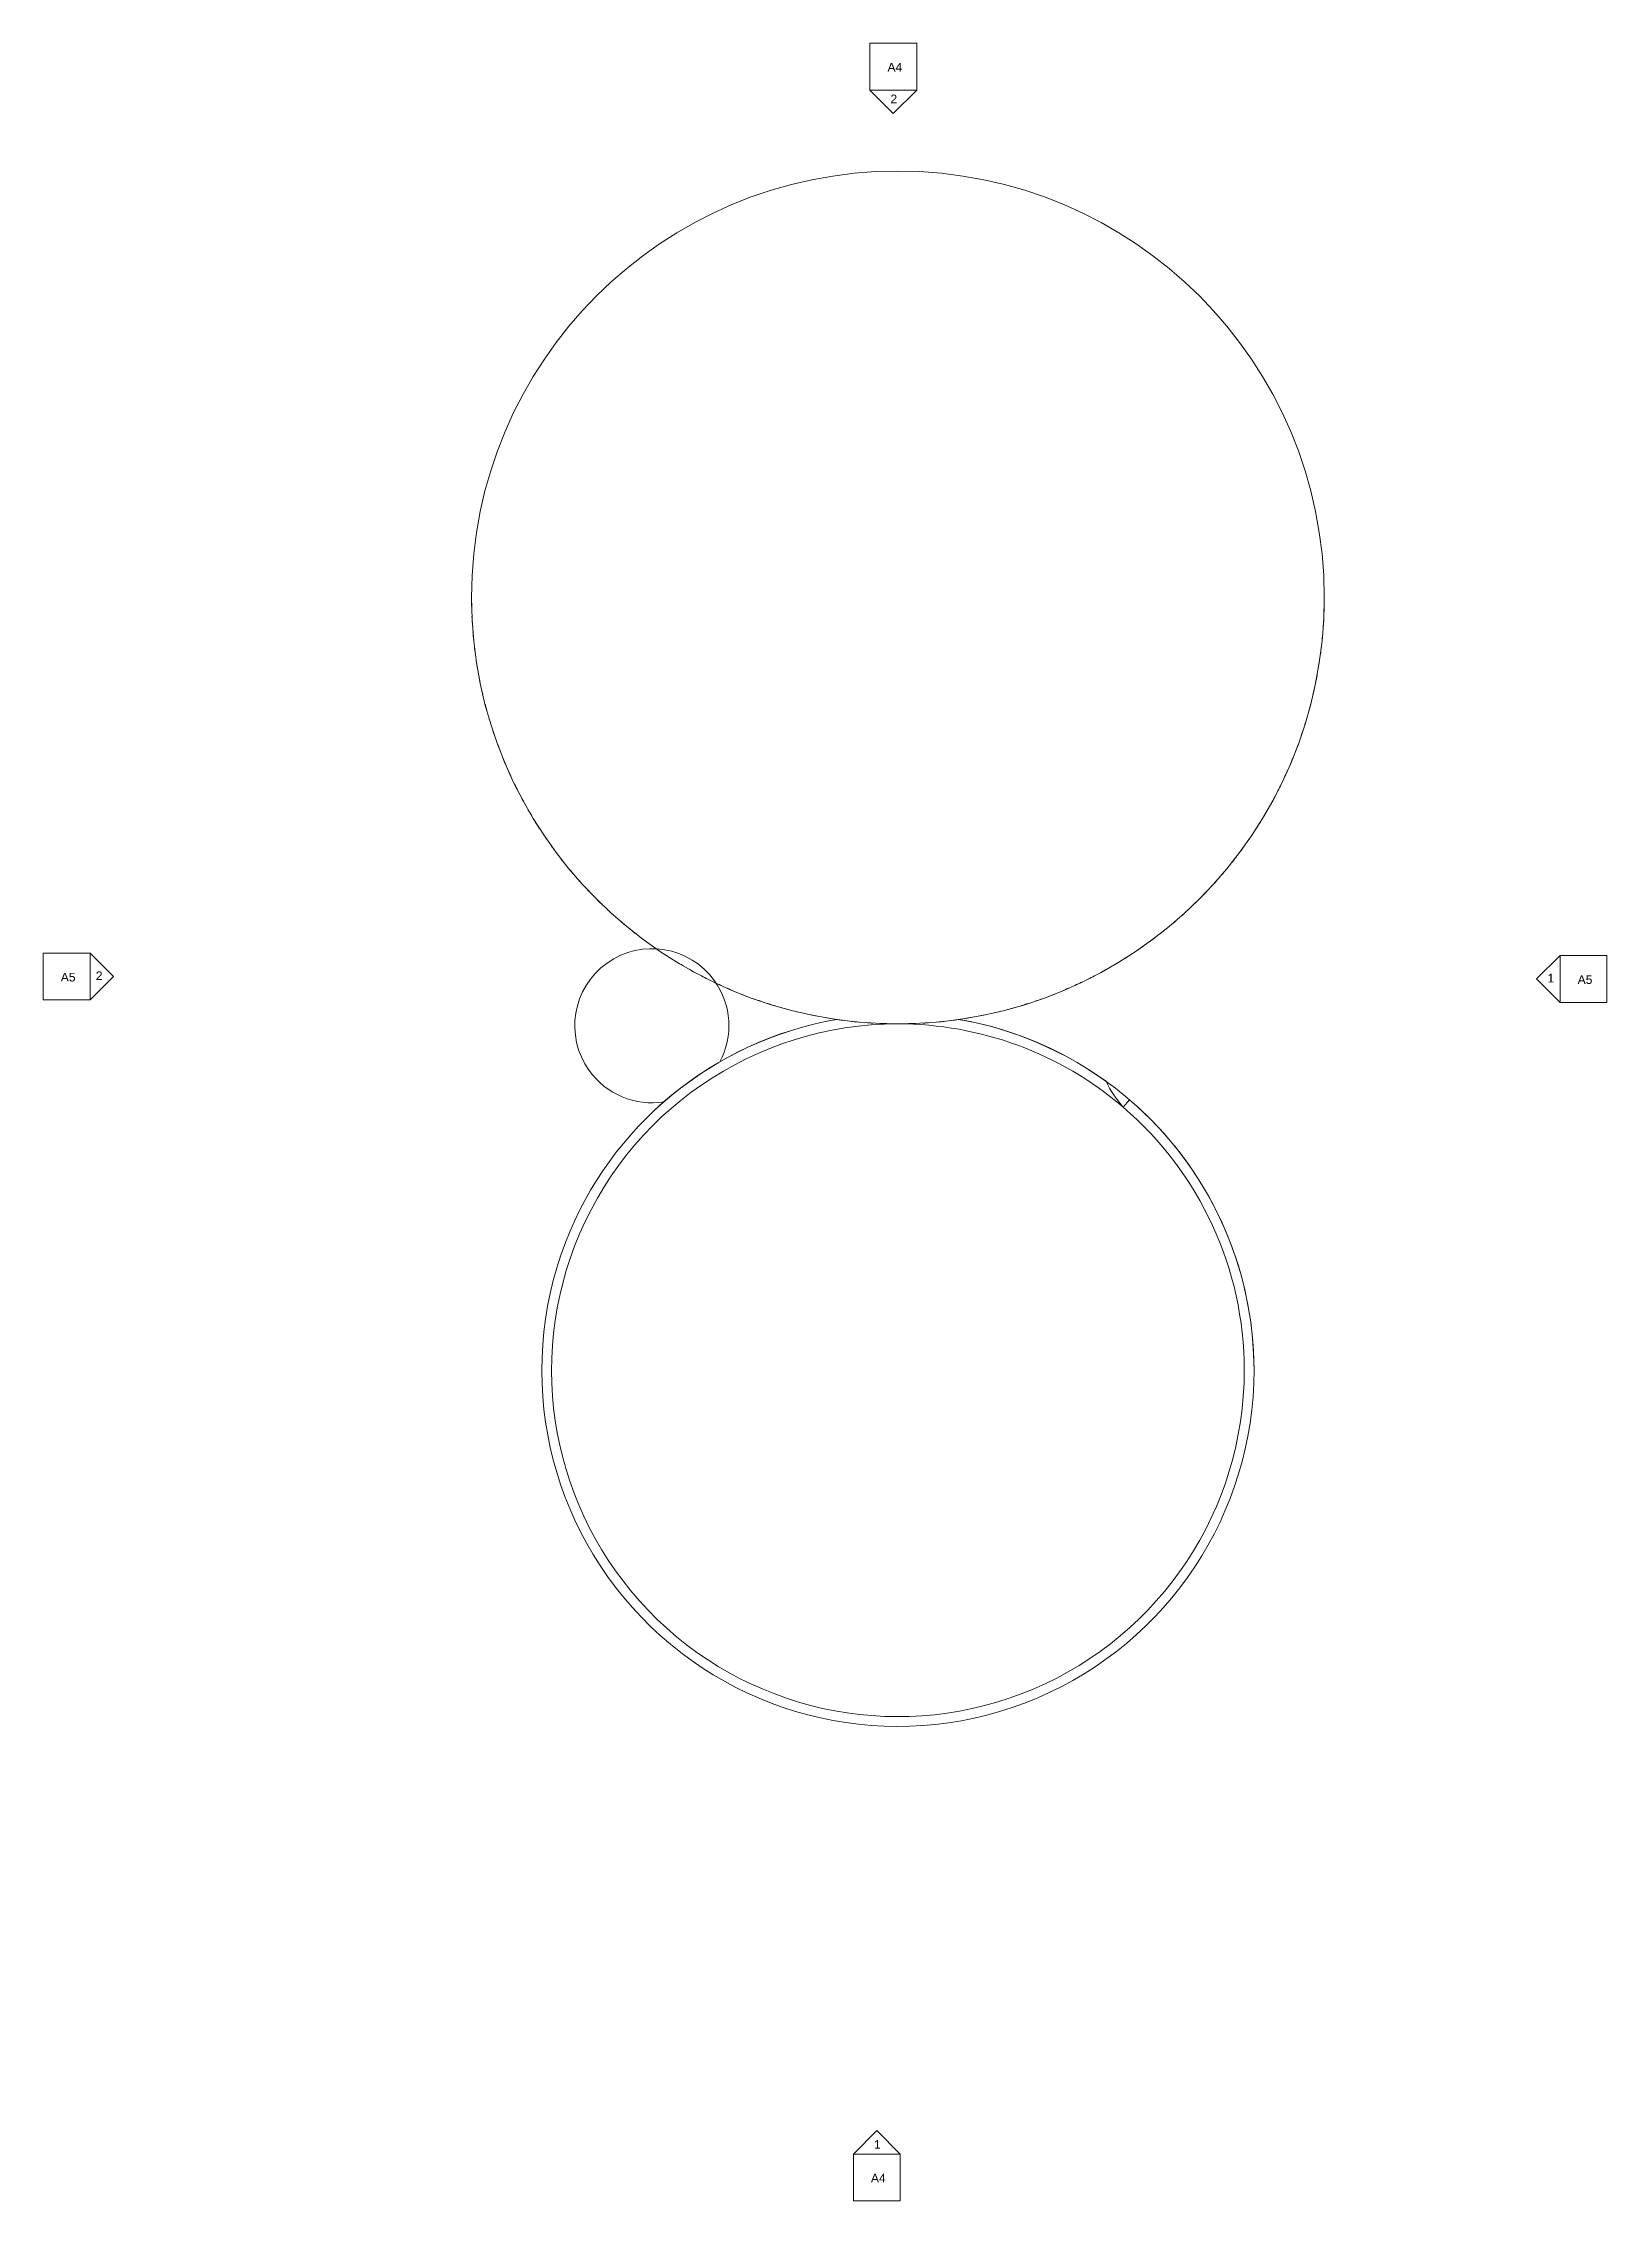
# Model space of a CAD drawing. Header units: inches. Extents: x -870 to 733, y -1250 to 961.
import ezdxf

# ---------------------------------------------------------------- set-up
doc = ezdxf.new("R2010")
doc.units = ezdxf.units.IN
doc.header["$MEASUREMENT"] = 0
for name, color, linetype, lineweight in [('A-ROOF', 132, 'Continuous', 13), ('A-WALL', 113, 'Continuous', 13), ('G-ANNO-SYMB', 111, 'Continuous', 9)]:
    doc.layers.add(name, color=color, linetype=linetype, lineweight=lineweight)
doc.styles.add('Arial', font='arial.ttf', dxfattribs={"height": 8.851796})

# ---------------------------------------------------------------- blocks, each defined once
blk = doc.blocks.new('Elevation - Detail Number-164347-Lobby Roof')
at = {"layer": 'G-ANNO-SYMB'}
for p, q in [((-0.25, -0.25), (-0.25, 0.25)), ((-0.25, 0.25), (0.25, 0.25)), ((0.25, 0.25), (0.25, -0.25)), ((0.25, -0.25), (-0.25, -0.25))]:
    blk.add_line(p, q, dxfattribs=at)
blk = doc.blocks.new('Elevation - Detail Number-164074-Lobby Roof')
at = {"layer": 'G-ANNO-SYMB'}
for p, q in [((0, 0.25), (-0.25, 0)), ((0.25, 0), (0, 0.25)), ((-0.25, 0), (0.25, 0))]:
    blk.add_line(p, q, dxfattribs=at)

msp = doc.modelspace()

# ---------------------------------------------------------------- linework, layer by layer
at = {"layer": 'A-ROOF'}
for centre, radius, start, end in [((5.9, 393), 437, 360, 180), ((5.9, 393), 437, 180, 360), ((-246.3, -45.9), 79, 35.5362, 215.5362), ((-246.3, -45.9), 79, 331.9581, 35.5362), ((5.9, -399), 365, 99.8827, 159.0009), ((5.9, -399), 365, 360, 80.125), ((-246.3, -45.9), 79, 215.5362, 279.1423), ((5.9, -399), 365, 159.0009, 360)]:
    msp.add_arc(centre, radius, start, end, dxfattribs=at)
at = {"layer": 'A-WALL'}
for p, q in [((243.3, -121.8), (236.8, -129.4)), ((-347.9, -488.6), (-348.1, -488)), ((-348.1, -488), (-348, -488)), ((-347.9, -488.6), (-347.9, -488.6))]:
    msp.add_line(p, q, dxfattribs=at)
at = {"layer": 'A-WALL', "flags": 128}
msp.add_lwpolyline([(219.2, -102.8), (209.5, -96.1), (199.7, -89.7), (189.6, -83.6), (179.3, -77.9), (168.9, -72.5), (158.3, -67.4), (147.6, -62.6), (136.7, -58.3), (125.6, -54.2), (114.5, -50.6), (103.2, -47.2), (91.8, -44.3), (80.3, -41.7), (68.8, -39.5)], dxfattribs=at)
at = {"layer": 'A-WALL'}
for centre, radius, start, end in [((5.9, 393), 437, 180, 181.9252), ((5.9, 393), 437, 358.0748, 360), ((5.9, 393), 437, 182.5669, 183.8505), ((5.9, 393), 437, 184.6205, 185.7757), ((5.9, 393), 437, 354.2243, 355.3795), ((5.9, 393), 437, 356.1495, 357.4331), ((5.9, 393), 437, 186.6006, 187.701), ((5.9, 393), 437, 352.299, 353.3994), ((5.9, 393), 437, 188.5564, 189.6262), ((5.9, 393), 437, 190.501, 191.5515), ((5.9, 393), 437, 348.4485, 349.499), ((5.9, 393), 437, 350.3738, 351.4436), ((5.9, 393), 437, 192.4397, 193.4767), ((5.9, 393), 437, 346.5233, 347.5603), ((5.9, 393), 437, 194.3747, 195.402), ((5.9, 393), 437, 196.3075, 197.3273), ((5.9, 393), 437, 342.6727, 343.6925), ((5.9, 393), 437, 344.598, 345.6253), ((5.9, 393), 437, 198.2386, 199.2525), ((5.9, 393), 437, 340.7475, 341.7614), ((5.9, 393), 437, 200.1686, 201.1778), ((5.9, 393), 437, 202.0978, 203.103), ((5.9, 393), 437, 336.897, 337.9022), ((5.9, 393), 437, 338.8222, 339.8314), ((5.9, 393), 437, 204.0263, 205.0283), ((5.9, 393), 437, 205.9544, 206.9536), ((5.9, 393), 437, 333.0464, 334.0456), ((5.9, 393), 437, 334.9717, 335.9737), ((5.9, 393), 437, 207.882, 208.8788), ((5.9, 393), 437, 331.1212, 332.118), ((5.9, 393), 437, 209.8094, 210.8041), ((5.9, 393), 437, 211.7364, 212.7294), ((5.9, 393), 437, 327.2706, 328.2636), ((5.9, 393), 437, 329.1959, 330.1906), ((5.9, 393), 437, 213.6633, 214.6547), ((5.9, 393), 437, 215.59, 216.5799), ((5.9, 393), 437, 216.1113, 216.2459), ((5.9, 393), 437, 323.4201, 324.41), ((5.9, 393), 437, 325.3453, 326.3367), ((5.9, 393), 437, 217.5165, 218.5052), ((5.9, 393), 437, 219.4429, 220.4305), ((5.9, 393), 437, 319.5695, 320.5571), ((5.9, 393), 437, 321.4948, 322.4835), ((5.9, 393), 437, 221.3692, 222.3558), ((5.9, 393), 437, 223.2953, 224.281), ((5.9, 393), 437, 315.719, 316.7047), ((5.9, 393), 437, 317.6442, 318.6308), ((5.9, 393), 437, 225.2214, 226.2063), ((5.9, 393), 437, 227.1475, 228.1316), ((5.9, 393), 437, 311.8684, 312.8525), ((5.9, 393), 437, 313.7937, 314.7786), ((5.9, 393), 437, 229.0734, 230.0569), ((5.9, 393), 437, 230.9993, 231.9822), ((5.9, 393), 437, 232.9252, 233.9075), ((5.9, 393), 437, 306.0925, 307.0748), ((5.9, 393), 437, 308.0178, 309.0007), ((5.9, 393), 437, 309.9431, 310.9266), ((5.9, 393), 437, 234.851, 235.8328), ((5.9, 393), 437, 236.7767, 237.7581), ((5.9, 393), 437, 302.2419, 303.2233), ((5.9, 393), 437, 304.1672, 305.149), ((5.9, 393), 437, 238.7025, 239.6834), ((5.9, 393), 437, 240.6281, 241.6088), ((5.9, 393), 437, 242.5538, 243.5341), ((5.9, 393), 437, 296.4659, 297.4462), ((5.9, 393), 437, 298.3912, 299.3719), ((5.9, 393), 437, 300.3166, 301.2975), ((5.9, 393), 437, 244.4794, 245.4594), ((5.9, 393), 437, 246.405, 247.3847), ((5.9, 393), 437, 248.3306, 249.3101), ((5.9, 393), 437, 250.2562, 251.2354), ((5.9, 393), 437, 288.7646, 289.7438), ((5.9, 393), 437, 290.6899, 291.6694), ((5.9, 393), 437, 292.6153, 293.595), ((5.9, 393), 437, 294.5406, 295.5206), ((5.9, -399), 365, 99.9177, 159.0009), ((5.9, -399), 355, 90, 159.0009), ((5.9, 393), 437, 252.1817, 253.1607), ((5.9, 393), 437, 254.1072, 255.0861), ((5.9, 393), 437, 256.0327, 257.0114), ((5.9, 393), 437, 257.9582, 258.9368), ((5.9, 393), 437, 259.8837, 260.8622), ((5.9, 393), 437, 261.8092, 262.7875), ((5.9, 393), 437, 263.7346, 264.7129), ((5.9, 393), 437, 265.6601, 266.6383), ((5.9, 393), 437, 267.5855, 268.5637), ((5.9, 393), 437, 269.5109, 270), ((5.9, -399), 355, 49.4982, 90), ((5.9, 393), 437, 270, 270.4891), ((5.9, 393), 437, 271.4363, 272.4145), ((5.9, 393), 437, 273.3617, 274.3399), ((5.9, 393), 437, 275.2871, 276.2654), ((5.9, 393), 437, 277.2125, 278.1908), ((5.9, 393), 437, 279.1378, 280.1163), ((5.9, 393), 437, 281.0632, 282.0418), ((5.9, 393), 437, 282.9886, 283.9673), ((5.9, 393), 437, 284.9139, 285.8928), ((5.9, 393), 437, 286.8393, 287.8183), ((327.2, -50.5), 120, 205.84, 220.9223), ((5.9, -399), 355, 0, 49.4377), ((5.9, -399), 365, 360, 49.4377), ((5.9, -399), 365, 159.0009, 360), ((5.9, -399), 355, 159.0009, 360), ((5.9, -399), 365, 321.4517, 321.5576)]:
    msp.add_arc(centre, radius, start, end, dxfattribs=at)

# ---------------------------------------------------------------- block references
at = {"layer": 'G-ANNO-SYMB', "xscale": 95.99999999999994, "yscale": 95.99999999999994, "zscale": 95.99999999999994}
for name, p in [('Elevation - Detail Number-164347-Lobby Roof', (1.2, 937.1)), ('Elevation - Detail Number-164347-Lobby Roof', (-846.2, 4.5)), ('Elevation - Detail Number-164347-Lobby Roof', (708.6, 2)), ('Elevation - Detail Number-164074-Lobby Roof', (-15.7, -1202.3)), ('Elevation - Detail Number-164347-Lobby Roof', (-15.7, -1226.3))]:
    msp.add_blockref(name, p, dxfattribs=at)
at = {"layer": 'G-ANNO-SYMB', "extrusion": (0, 0, -1), "xscale": 95.99999999999994, "yscale": 95.99999999999994, "zscale": 95.99999999999994}
for p, rotation in [((-1.2, 913.1), 180), ((822.2, 4.5), 90.00000000000038)]:
    msp.add_blockref('Elevation - Detail Number-164074-Lobby Roof', p, dxfattribs=dict(at, rotation=rotation))
at = {"layer": 'G-ANNO-SYMB', "xscale": 95.99999999999994, "yscale": 95.99999999999994, "zscale": 95.99999999999994, "rotation": 90}
msp.add_blockref('Elevation - Detail Number-164074-Lobby Roof', (684.6, 2), dxfattribs=at)

# ---------------------------------------------------------------- next in the draw order: texts
at = {"layer": 'G-ANNO-SYMB', "char_height": 8.85, "attachment_point": 2, "line_spacing_factor": 0.938532, "style": 'Arial', "bg_fill": 3, "box_fill_scale": 1.25, "bg_fill_color": 0, "bg_fill_transparency": 0}
for s, insert, width in [('A4', (2.8, 940.9), 18.036), ('2', (1.7, 908.4), 8.208), ('A5', (-844.6, 8.3), 18.036), ('2', (-812.8, 9.8), 8.208), ('1', (675.1, 7.3), 8.208), ('A5', (710.2, 5.8), 18.036), ('1', (-15.2, -1188), 8.208), ('A4', (-14.2, -1222.5), 18.036)]:
    msp.add_mtext(s, dxfattribs=dict(at, insert=insert, width=width))

doc.saveas('drawing.dxf')
